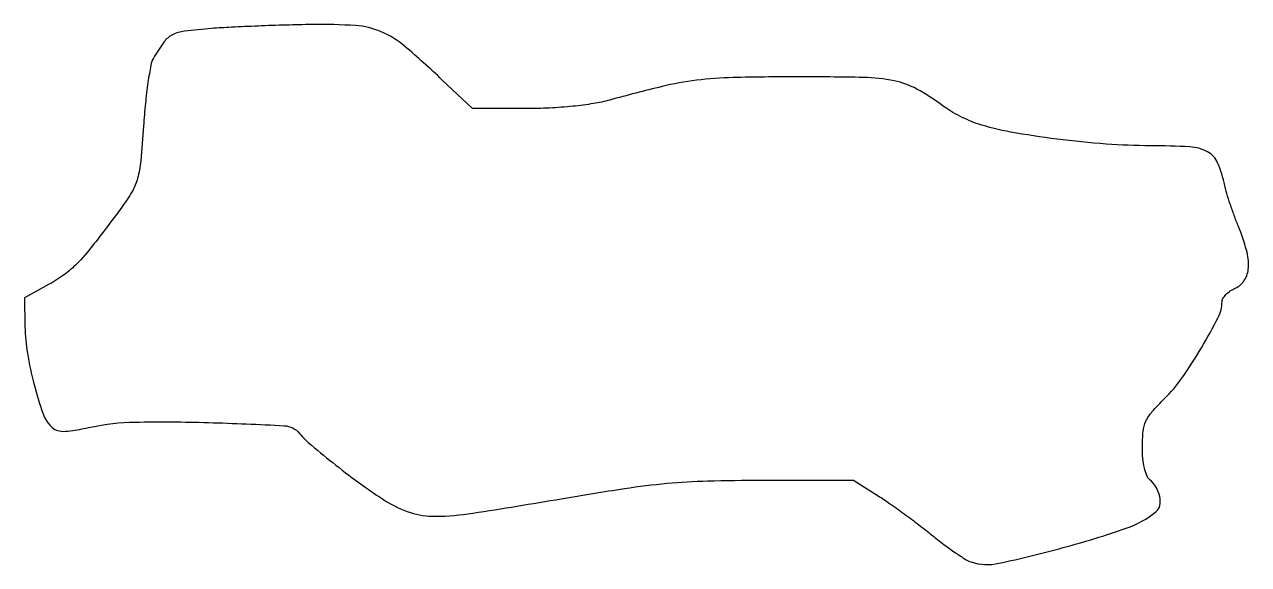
# Model space of a CAD drawing. Extents: x 0 to 231, y 0 to 102.
import ezdxf

# ---------------------------------------------------------------- set-up
doc = ezdxf.new("R2010")
doc.units = 0

msp = doc.modelspace()

# ---------------------------------------------------------------- linework, layer by layer
msp.add_lwpolyline([(35.711226, 101.084378, 0.011493), (30.63204, 100.585673, 0.088109), (28.349926, 99.888172, 0.117597), (26.741085, 98.515079, 0.027019), (24.782252, 95.5, 0.085232), (24.294546, 94.172471, 0.009107), (23.75701, 90.920319, 0.011007), (23.269215, 86.993201, 0.008643), (22.90805, 82.718108, -0.006437), (22.38103, 76.133701, -0.041834), (21.798125, 72.862915, -0.065519), (20.778275, 70.387729, -0.029227), (18.842311, 67.433593, -0.004285), (13.650942, 60.563794, -0.024964), (10.710389, 57.112154, -0.043405), (8.214924, 54.885602, -0.034029), (5.166895, 52.915858), (0.5, 50.331716), (0.593778, 44.915858, 0.037541), (1.058674, 39.896633, 0.022059), (2.325078, 33.998923, 0.019386), (3.953292, 28.628902, 0.109913), (5.511265, 26.099764, 0.106394), (6.503504, 25.438632, 0.090532), (7.740118, 25.194146, 0.047007), (9.607833, 25.342623, 0.00896), (12.957244, 25.990927, -0.047982), (21.306717, 26.940327, -0.011817), (35.125192, 26.85323, -0.005797), (49.408805, 26.259686, -0.208735), (52.294786, 24.812949, 0.044532), (54.537082, 22.562367, 0.00811), (59.111324, 18.848064, 0.009326), (64.125384, 15.058869, 0.016164), (68.445781, 12.127336, 0.062188), (73.160079, 9.910048, 0.081849), (77.850359, 9.191182, 0.035884), (84.934205, 9.78041, 0.00366), (101.569876, 12.5, -0.004621), (113.476228, 14.422953, -0.014611), (121.494851, 15.403362, -0.016249), (129.096703, 15.859625, -0.006863), (139.322839, 16), (156.608439, 16), (161.245899, 13.05901, -0.011271), (163.412503, 11.615507, -0.005392), (166.132771, 9.669215, -0.005342), (168.930787, 7.575056, -0.007585), (171.369882, 5.649185, 0.009385), (173.608987, 3.894275, 0.010982), (175.79976, 2.316914, 0.010006), (177.70053, 1.06601, 0.063764), (178.74584, 0.580667, 0.130663), (183.976997, 0.332117, 0.01349), (196.076789, 3.284858, 0.015497), (207.954129, 6.92415, 0.091355), (213.611406, 10.092459, 0.177084), (214.282826, 11.244884, 0.094684), (214.263125, 12.914399, 0.082335), (213.589104, 14.678802, 0.087439), (212.391935, 16.089686, -0.124846), (211.814929, 16.881622, -0.039694), (211.377479, 18.28626, -0.033833), (211.093166, 20.106711, -0.021825), (211, 22.240092, -0.02541), (211.150624, 25.202036, -0.082059), (211.665837, 27.097731, -0.073087), (212.797191, 28.843386, -0.017439), (215.176398, 31.367647, 0.044745), (218.440975, 35.233527, 0.018992), (222.126241, 40.934525, 0.015335), (225.288532, 46.652047, 0.119196), (226, 49.594102, -0.137365), (226.178399, 50.231212, -0.05558), (226.734375, 50.951903, -0.049403), (227.543556, 51.638932, -0.044451), (228.5, 52.181954, 0.147712), (230.243064, 53.713301, 0.127331), (230.973767, 56.047635, 0.080309), (230.607861, 59.354202, 0.029485), (229.082849, 63.814619, -0.009051), (228.301136, 65.828315, -0.007436), (227.537755, 68.004919, -0.007523), (226.896134, 70.026016, -0.019703), (226.515126, 71.5, 0.046685), (225.154206, 75.794997, 0.171644), (223.26088, 77.867986, 0.109336), (219.951623, 78.794127, 0.01377), (212.477392, 79, -0.018597), (204.200238, 79.307972, -0.012938), (194.893062, 80.244207, -0.012923), (186.182861, 81.578227, -0.033158), (180, 83.118246, -0.026089), (178.442293, 83.709145, -0.015409), (176.646875, 84.566602, -0.015395), (174.902288, 85.535944, -0.025396), (173.5, 86.47226, 0.034263), (168.500957, 89.683569, 0.076669), (164.269951, 91.225439, 0.0439), (158.481662, 91.857012, 0.005448), (145.79966, 91.984379, 0.005635), (133.953068, 91.840741, 0.025222), (127.032, 91.328848, 0.028107), (120.546213, 90.145563, 0.00816), (110.70121, 87.600477, -0.028005), (107.654477, 86.940567, -0.014128), (103.754928, 86.434512, -0.013161), (99.387387, 86.108625, -0.01204), (94.876973, 86), (84.851525, 86), (79.175763, 91.38357, 0.013978), (72.0589, 97.765776, 0.075352), (67.647324, 100.486674, 0.084482), (62.854766, 101.627394, 0.020006), (54.610453, 101.834378, 0.003539), (49.786914, 101.728323, 0.002651), (44.475743, 101.545747, 0.002679), (39.476718, 101.320533, 0.006127)], format="xyb", close=True)

doc.saveas('drawing.dxf')
